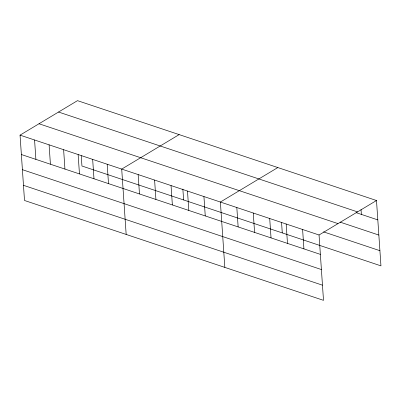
<?xml version="1.0" encoding="UTF-8"?>
<svg xmlns="http://www.w3.org/2000/svg" width="401" height="401" viewBox="0 0 401 401"><rect width="100%" height="100%" fill="white"/><g stroke="black" fill="none" stroke-linecap="round" stroke-linejoin="round"><path stroke-width="0.6" d="M376.494 200.515L319.051 234.996L323.502 300.344L24.506 200.485L20.05 135.137L77.498 100.656L376.494 200.515L380.95 265.863L81.949 166.004L81.248 155.688M179.157 134.606L121.709 169.092L126.165 234.44M277.823 167.558L220.38 202.044L224.836 267.392M58.541 112.034L357.537 211.893M356.088 212.64L377.817 219.898M340.088 222.119L378.85 235.066M39.007 123.759L338.008 223.618M323.532 231.863L379.917 250.695M20.05 135.137L319.051 234.996M21.373 154.52L320.369 254.379M22.406 169.688L321.407 269.547M23.469 185.317L322.469 285.176M361.04 209.558L361.371 214.405M302.605 229.502L303.923 248.886M286.159 224.014L287.482 243.397M281.577 222.595L282.279 232.911M269.713 218.52L271.036 237.903M253.267 213.026L254.59 232.41M236.826 207.538L238.144 226.921M203.934 196.55L205.257 215.933M187.488 191.056L188.811 210.44M182.866 189.036L183.613 199.954M171.047 185.568L172.365 204.951M154.601 180.074L155.919 199.457M138.155 174.58L139.478 193.964M107.187 164.24L108.511 183.623M92.666 159.387L93.984 178.771M78.14 154.54L79.463 173.924M63.619 149.688L64.942 169.072M49.097 144.836L50.416 164.22M34.571 139.989L35.895 159.372"/></g></svg>
